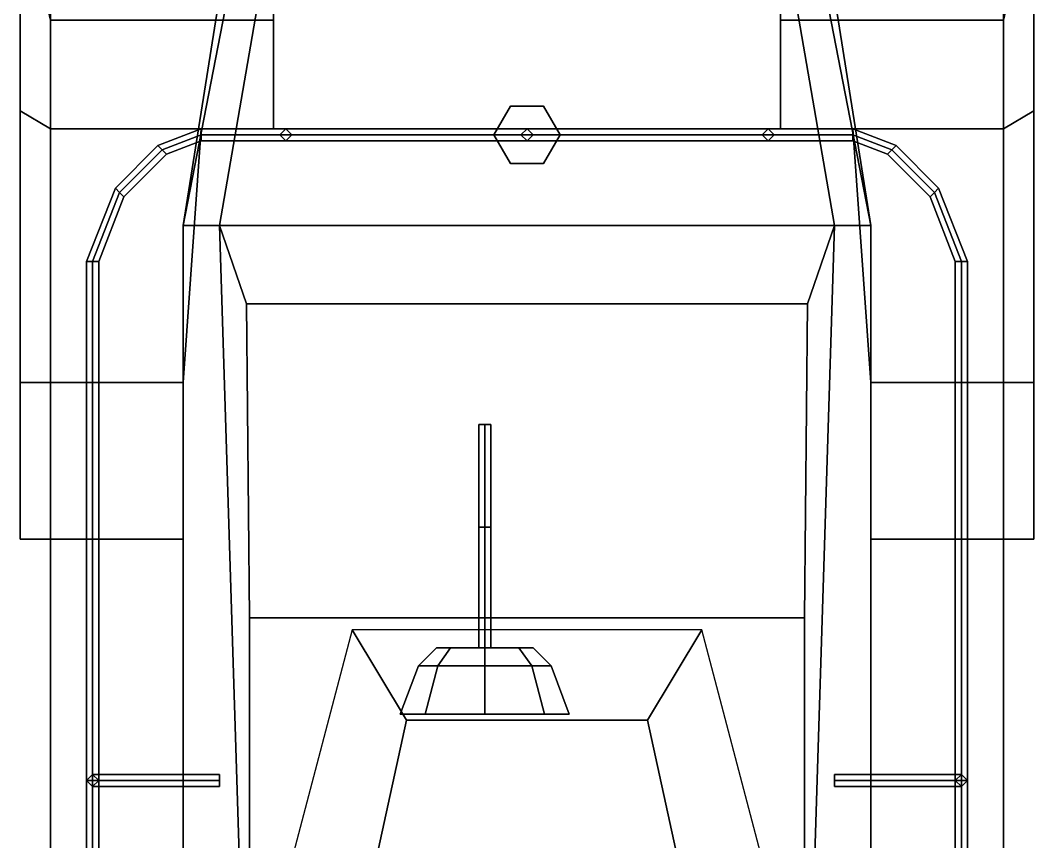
# Model space of a CAD drawing. Header units: millimetres. Extents: x -0.8 to 3, y -2.3 to 10.4.
# Drawn here: x -0.84 to 0.84, y -0.781 to 0.58 of the extents above; entities that cross this region are included whole.
import ezdxf

# ---------------------------------------------------------------- set-up
doc = ezdxf.new("R2010")
doc.units = ezdxf.units.MM
for name, color, linetype in [('gun', 1, 'Continuous'), ('mudguards', 6, 'Continuous'), ('turret', 2, 'Continuous')]:
    doc.layers.add(name, color=color, linetype=linetype)

msp = doc.modelspace()

# ---------------------------------------------------------------- linework, layer by layer
for points in [[(-0.33, 1.75, 0.35), (-0.57, 0.24, 0.35), (-0.57, 0.24, 0.92), (-0.3, 1.63, 0.92)], [(0.33, 1.75, 0.35), (0.57, 0.24, 0.35), (-0.57, 0.24, 0.35), (-0.33, 1.75, 0.35)], [(0.57, 0.24, 0.92), (0.57, 0.24, 0.35), (0.33, 1.75, 0.35), (0.3, 1.63, 0.92)], [(-0.3, 1.63, 0.92), (-0.57, 0.24, 0.92), (-0.51, 0.24, 1.27), (-0.28, 1.57, 1.19)], [(0.51, 0.24, 1.27), (0.57, 0.24, 0.92), (0.3, 1.63, 0.92), (0.28, 1.57, 1.19)], [(-0.28, 1.57, 1.19), (-0.51, 0.24, 1.27), (0.51, 0.24, 1.27), (0.28, 1.57, 1.19)], [(-0.0275, 0.4376, 1.25), (-0.055, 0.39, 1.26), (-0.055, 0.39, 1.4), (-0.0275, 0.4376, 1.4)], [(0.0275, 0.4376, 1.4), (-0.0275, 0.4376, 1.4), (-0.055, 0.39, 1.4), (0.055, 0.39, 1.4)], [(0.0275, 0.4376, 1.25), (-0.0275, 0.4376, 1.25), (-0.0275, 0.4376, 1.4), (0.0275, 0.4376, 1.4)], [(0.055, 0.39, 1.26), (0.0275, 0.4376, 1.25), (0.0275, 0.4376, 1.4), (0.055, 0.39, 1.4)], [(-0.54, 0.39, 1.55), (-0.54, 0.4, 1.54), (-0.6117, 0.3724, 1.54), (-0.6046, 0.3654, 1.55)], [(-0.54, 0.4, 1.54), (-0.54, 0.39, 1.53), (-0.6046, 0.3654, 1.53), (-0.6117, 0.3724, 1.54)], [(-0.54, 0.39, 1.53), (-0.54, 0.38, 1.54), (-0.5976, 0.3583, 1.54), (-0.6046, 0.3654, 1.53)], [(-0.54, 0.38, 1.54), (-0.54, 0.39, 1.55), (-0.6046, 0.3654, 1.55), (-0.5976, 0.3583, 1.54)], [(0.54, 0.39, 1.55), (0.54, 0.4, 1.54), (-0.54, 0.4, 1.54), (-0.54, 0.39, 1.55)], [(0.54, 0.4, 1.54), (0.54, 0.39, 1.53), (-0.54, 0.39, 1.53), (-0.54, 0.4, 1.54)], [(0.54, 0.39, 1.53), (0.54, 0.38, 1.54), (-0.54, 0.38, 1.54), (-0.54, 0.39, 1.53)], [(0.54, 0.38, 1.54), (0.54, 0.39, 1.55), (-0.54, 0.39, 1.55), (-0.54, 0.38, 1.54)], [(-0.4, 0.4, 1.26), (-0.41, 0.39, 1.26), (-0.41, 0.39, 1.53), (-0.4, 0.4, 1.54)], [(-0.41, 0.39, 1.26), (-0.4, 0.38, 1.26), (-0.4, 0.38, 1.54), (-0.41, 0.39, 1.53)], [(-0.39, 0.39, 1.26), (-0.4, 0.4, 1.26), (-0.4, 0.4, 1.54), (-0.39, 0.39, 1.53)], [(-0.4, 0.38, 1.26), (-0.39, 0.39, 1.26), (-0.39, 0.39, 1.53), (-0.4, 0.38, 1.54)], [(-0.055, 0.39, 1.26), (-0.0275, 0.3424, 1.26), (-0.0275, 0.3424, 1.4), (-0.055, 0.39, 1.4)], [(0.055, 0.39, 1.4), (-0.055, 0.39, 1.4), (-0.0275, 0.3424, 1.4), (0.0275, 0.3424, 1.4)], [(0, 0.4, 1.4), (-0.01, 0.39, 1.4), (-0.01, 0.39, 1.53), (0, 0.4, 1.54)], [(-0.01, 0.39, 1.4), (0, 0.38, 1.4), (0, 0.38, 1.54), (-0.01, 0.39, 1.53)], [(0.01, 0.39, 1.4), (0, 0.4, 1.4), (0, 0.4, 1.54), (0.01, 0.39, 1.53)], [(0, 0.38, 1.4), (0.01, 0.39, 1.4), (0.01, 0.39, 1.53), (0, 0.38, 1.54)], [(0.0275, 0.3424, 1.26), (0.055, 0.39, 1.26), (0.055, 0.39, 1.4), (0.0275, 0.3424, 1.4)], [(0.4, 0.4, 1.26), (0.39, 0.39, 1.26), (0.39, 0.39, 1.53), (0.4, 0.4, 1.54)], [(0.39, 0.39, 1.26), (0.4, 0.38, 1.26), (0.4, 0.38, 1.54), (0.39, 0.39, 1.53)], [(0.41, 0.39, 1.26), (0.4, 0.4, 1.26), (0.4, 0.4, 1.54), (0.41, 0.39, 1.53)], [(0.4, 0.38, 1.26), (0.41, 0.39, 1.26), (0.41, 0.39, 1.53), (0.4, 0.38, 1.54)], [(0.54, 0.39, 1.53), (0.54, 0.4, 1.54), (0.6117, 0.3724, 1.54), (0.6046, 0.3654, 1.53)], [(0.54, 0.4, 1.54), (0.54, 0.39, 1.55), (0.6046, 0.3654, 1.55), (0.6117, 0.3724, 1.54)], [(0.54, 0.39, 1.55), (0.54, 0.38, 1.54), (0.5976, 0.3583, 1.54), (0.6046, 0.3654, 1.55)], [(0.54, 0.38, 1.54), (0.54, 0.39, 1.53), (0.6046, 0.3654, 1.53), (0.5976, 0.3583, 1.54)], [(-0.6754, 0.2946, 1.53), (-0.6824, 0.3017, 1.54), (-0.6117, 0.3724, 1.54), (-0.6046, 0.3654, 1.53)], [(-0.6824, 0.3017, 1.54), (-0.6754, 0.2946, 1.55), (-0.6046, 0.3654, 1.55), (-0.6117, 0.3724, 1.54)], [(0.6754, 0.2946, 1.55), (0.6824, 0.3017, 1.54), (0.6117, 0.3724, 1.54), (0.6046, 0.3654, 1.55)], [(0.6824, 0.3017, 1.54), (0.6754, 0.2946, 1.53), (0.6046, 0.3654, 1.53), (0.6117, 0.3724, 1.54)], [(-0.6754, 0.2946, 1.55), (-0.6683, 0.2876, 1.54), (-0.5976, 0.3583, 1.54), (-0.6046, 0.3654, 1.55)], [(-0.6683, 0.2876, 1.54), (-0.6754, 0.2946, 1.53), (-0.6046, 0.3654, 1.53), (-0.5976, 0.3583, 1.54)], [(0.6754, 0.2946, 1.53), (0.6683, 0.2876, 1.54), (0.5976, 0.3583, 1.54), (0.6046, 0.3654, 1.53)], [(0.6683, 0.2876, 1.54), (0.6754, 0.2946, 1.55), (0.6046, 0.3654, 1.55), (0.5976, 0.3583, 1.54)], [(-0.0275, 0.3424, 1.26), (0.0275, 0.3424, 1.26), (0.0275, 0.3424, 1.4), (-0.0275, 0.3424, 1.4)], [(-0.72, 0.18, 1.53), (-0.73, 0.18, 1.54), (-0.6824, 0.3017, 1.54), (-0.6754, 0.2946, 1.53)], [(-0.73, 0.18, 1.54), (-0.72, 0.18, 1.55), (-0.6754, 0.2946, 1.55), (-0.6824, 0.3017, 1.54)], [(-0.72, 0.18, 1.55), (-0.71, 0.18, 1.54), (-0.6683, 0.2876, 1.54), (-0.6754, 0.2946, 1.55)], [(-0.71, 0.18, 1.54), (-0.72, 0.18, 1.53), (-0.6754, 0.2946, 1.53), (-0.6683, 0.2876, 1.54)], [(0.72, 0.18, 1.53), (0.71, 0.18, 1.54), (0.6683, 0.2876, 1.54), (0.6754, 0.2946, 1.53)], [(0.71, 0.18, 1.54), (0.72, 0.18, 1.55), (0.6754, 0.2946, 1.55), (0.6683, 0.2876, 1.54)], [(0.72, 0.18, 1.55), (0.73, 0.18, 1.54), (0.6824, 0.3017, 1.54), (0.6754, 0.2946, 1.55)], [(0.73, 0.18, 1.54), (0.72, 0.18, 1.53), (0.6754, 0.2946, 1.53), (0.6824, 0.3017, 1.54)], [(-0.57, 0.24, 0.35), (-0.57, -1.73, 0.35), (-0.57, -1.56, 0.92), (-0.57, 0.24, 0.92)], [(0.57, 0.24, 0.35), (0.57, -1.73, 0.35), (-0.57, -1.73, 0.35), (-0.57, 0.24, 0.35)], [(-0.57, 0.24, 0.92), (-0.57, -1.56, 0.92), (-0.46, -1.35, 1.58), (-0.51, 0.24, 1.27)], [(-0.51, 0.24, 1.27), (-0.46, -1.35, 1.58), (-0.46, -0.41, 1.58), (-0.465, 0.11, 1.55)], [(0.465, 0.11, 1.55), (0.51, 0.24, 1.27), (-0.51, 0.24, 1.27), (-0.465, 0.11, 1.55)], [(0.46, -1.35, 1.58), (0.57, -1.56, 0.92), (0.57, 0.24, 0.92), (0.51, 0.24, 1.27)], [(0.46, -0.41, 1.58), (0.46, -1.35, 1.58), (0.51, 0.24, 1.27), (0.465, 0.11, 1.55)], [(0.57, -1.56, 0.92), (0.57, -1.73, 0.35), (0.57, 0.24, 0.35), (0.57, 0.24, 0.92)], [(-0.72, -1.3, 1.53), (-0.73, -1.3, 1.54), (-0.73, 0.18, 1.54), (-0.72, 0.18, 1.53)], [(-0.73, -1.3, 1.54), (-0.72, -1.3, 1.55), (-0.72, 0.18, 1.55), (-0.73, 0.18, 1.54)], [(-0.72, -1.3, 1.55), (-0.71, -1.3, 1.54), (-0.71, 0.18, 1.54), (-0.72, 0.18, 1.55)], [(-0.71, -1.3, 1.54), (-0.72, -1.3, 1.53), (-0.72, 0.18, 1.53), (-0.71, 0.18, 1.54)], [(0.72, -1.3, 1.53), (0.71, -1.3, 1.54), (0.71, 0.18, 1.54), (0.72, 0.18, 1.53)], [(0.71, -1.3, 1.54), (0.72, -1.3, 1.55), (0.72, 0.18, 1.55), (0.71, 0.18, 1.54)], [(0.72, -1.3, 1.55), (0.73, -1.3, 1.54), (0.73, 0.18, 1.54), (0.72, 0.18, 1.55)], [(0.73, -1.3, 1.54), (0.72, -1.3, 1.53), (0.72, 0.18, 1.53), (0.73, 0.18, 1.54)], [(-0.465, 0.11, 1.55), (-0.46, -0.41, 1.58), (0.46, -0.41, 1.58), (0.465, 0.11, 1.55)], [(-0.57, -0.28, 0.35), (-0.57, -0.99, 0.35), (-0.79, -0.99, 0.35), (-0.79, -0.28, 0.35)], [(-0.79, -0.28, 0.6), (-0.79, -0.99, 0.6), (-0.57, -0.99, 0.6), (-0.57, -0.28, 0.6)], [(-0.57, -0.28, 0.6), (-0.57, -0.28, 0.35), (-0.79, -0.28, 0.35), (-0.79, -0.28, 0.6)], [(-0.79, -0.28, 0.35), (-0.79, -0.99, 0.35), (-0.79, -0.99, 0.6), (-0.79, -0.28, 0.6)], [(0.57, -0.28, 0.6), (0.57, -0.99, 0.6), (0.79, -0.99, 0.6), (0.79, -0.28, 0.6)], [(0.79, -0.28, 0.6), (0.79, -0.28, 0.35), (0.57, -0.28, 0.35), (0.57, -0.28, 0.6)], [(0.79, -0.28, 0.35), (0.79, -0.99, 0.35), (0.57, -0.99, 0.35), (0.57, -0.28, 0.35)], [(0.79, -0.99, 0.6), (0.79, -0.99, 0.35), (0.79, -0.28, 0.35), (0.79, -0.28, 0.6)], [(-0.46, -0.41, 1.58), (-0.46, -1.35, 1.58), (0.46, -1.35, 1.58), (0.46, -0.41, 1.58)], [(-0.51, -0.67, 1.26), (-0.51, -0.68, 1.25), (-0.73, -0.68, 1.54), (-0.72, -0.67, 1.53)], [(-0.51, -0.68, 1.27), (-0.51, -0.67, 1.26), (-0.72, -0.67, 1.53), (-0.71, -0.68, 1.54)], [(0.51, -0.68, 1.25), (0.51, -0.67, 1.26), (0.72, -0.67, 1.53), (0.73, -0.68, 1.54)], [(0.51, -0.67, 1.26), (0.51, -0.68, 1.27), (0.71, -0.68, 1.54), (0.72, -0.67, 1.53)], [(-0.51, -0.68, 1.25), (-0.51, -0.69, 1.26), (-0.72, -0.69, 1.53), (-0.73, -0.68, 1.54)], [(-0.51, -0.69, 1.26), (-0.51, -0.68, 1.27), (-0.71, -0.68, 1.54), (-0.72, -0.69, 1.53)], [(0.51, -0.68, 1.27), (0.51, -0.69, 1.26), (0.72, -0.69, 1.53), (0.71, -0.68, 1.54)], [(0.51, -0.69, 1.26), (0.51, -0.68, 1.25), (0.73, -0.68, 1.54), (0.72, -0.69, 1.53)]]:
    msp.add_3dface(points)
at = {"layer": 'gun'}
for points in [[(-0.07, -0.09, 1.8), (-0.08, -0.09, 1.79), (-0.08, -0.46, 1.79), (-0.07, -0.46, 1.8)], [(-0.08, -0.09, 1.79), (-0.07, -0.09, 1.78), (-0.07, -0.46, 1.78), (-0.08, -0.46, 1.79)], [(-0.06, -0.09, 1.79), (-0.07, -0.09, 1.78), (-0.08, -0.09, 1.79), (-0.07, -0.09, 1.8)], [(-0.06, -0.09, 1.79), (-0.07, -0.09, 1.8), (-0.07, -0.46, 1.8), (-0.06, -0.46, 1.79)], [(-0.07, -0.09, 1.78), (-0.06, -0.09, 1.79), (-0.06, -0.46, 1.79), (-0.07, -0.46, 1.78)], [(-0.07, -0.26, 1.77), (-0.08, -0.26, 1.76), (-0.08, -0.46, 1.76), (-0.07, -0.46, 1.77)], [(-0.08, -0.26, 1.76), (-0.07, -0.26, 1.75), (-0.07, -0.46, 1.75), (-0.08, -0.46, 1.76)], [(-0.06, -0.26, 1.76), (-0.07, -0.26, 1.75), (-0.08, -0.26, 1.76), (-0.07, -0.26, 1.77)], [(-0.06, -0.26, 1.76), (-0.07, -0.26, 1.77), (-0.07, -0.46, 1.77), (-0.06, -0.46, 1.76)], [(-0.07, -0.26, 1.75), (-0.06, -0.26, 1.76), (-0.06, -0.46, 1.76), (-0.07, -0.46, 1.75)], [(-0.08, -0.27, 1.79), (-0.08, -0.29, 1.79), (-0.08, -0.29, 1.76), (-0.08, -0.27, 1.76)], [(-0.08, -0.27, 1.76), (-0.08, -0.29, 1.76), (-0.08, -0.29, 1.79), (-0.08, -0.27, 1.79)], [(-0.06, -0.27, 1.76), (-0.06, -0.29, 1.76), (-0.06, -0.29, 1.79), (-0.06, -0.27, 1.79)], [(-0.06, -0.27, 1.79), (-0.06, -0.29, 1.79), (-0.06, -0.29, 1.76), (-0.06, -0.27, 1.76)], [(-0.08, -0.33, 1.76), (-0.08, -0.35, 1.76), (-0.08, -0.35, 1.79), (-0.08, -0.33, 1.79)], [(-0.08, -0.33, 1.79), (-0.08, -0.35, 1.79), (-0.08, -0.35, 1.76), (-0.08, -0.33, 1.76)], [(-0.06, -0.33, 1.79), (-0.06, -0.35, 1.79), (-0.06, -0.35, 1.76), (-0.06, -0.33, 1.76)], [(-0.06, -0.33, 1.76), (-0.06, -0.35, 1.76), (-0.06, -0.35, 1.79), (-0.06, -0.33, 1.79)], [(-0.18, -0.49, 1.79), (-0.1478, -0.49, 1.8678), (-0.1266, -0.46, 1.8466), (-0.15, -0.46, 1.79)], [(-0.1478, -0.49, 1.7122), (-0.18, -0.49, 1.79), (-0.15, -0.46, 1.79), (-0.1266, -0.46, 1.7334)], [(-0.1266, -0.46, 1.8466), (-0.07, -0.46, 1.87), (-0.0134, -0.46, 1.8466), (-0.15, -0.46, 1.79)], [(-0.15, -0.46, 1.79), (-0.0134, -0.46, 1.8466), (0.01, -0.46, 1.79), (-0.1266, -0.46, 1.7334)], [(-0.1478, -0.49, 1.8678), (-0.07, -0.49, 1.9), (-0.07, -0.46, 1.87), (-0.1266, -0.46, 1.8466)], [(-0.07, -0.49, 1.68), (-0.1478, -0.49, 1.7122), (-0.1266, -0.46, 1.7334), (-0.07, -0.46, 1.71)], [(-0.1266, -0.46, 1.7334), (0.01, -0.46, 1.79), (-0.0134, -0.46, 1.7334), (-0.07, -0.46, 1.71)], [(-0.07, -0.49, 1.9), (0.0078, -0.49, 1.8678), (-0.0134, -0.46, 1.8466), (-0.07, -0.46, 1.87)], [(0.0078, -0.49, 1.7122), (-0.07, -0.49, 1.68), (-0.07, -0.46, 1.71), (-0.0134, -0.46, 1.7334)], [(0.0078, -0.49, 1.8678), (0.04, -0.49, 1.79), (0.01, -0.46, 1.79), (-0.0134, -0.46, 1.8466)], [(0.04, -0.49, 1.79), (0.0078, -0.49, 1.7122), (-0.0134, -0.46, 1.7334), (0.01, -0.46, 1.79)], [(-0.21, -0.57, 1.79), (-0.169, -0.57, 1.889), (-0.1478, -0.49, 1.8678), (-0.18, -0.49, 1.79)], [(-0.169, -0.57, 1.691), (-0.21, -0.57, 1.79), (-0.18, -0.49, 1.79), (-0.1478, -0.49, 1.7122)], [(-0.169, -0.57, 1.889), (-0.07, -0.57, 1.93), (-0.07, -0.49, 1.9), (-0.1478, -0.49, 1.8678)], [(-0.07, -0.57, 1.65), (-0.169, -0.57, 1.691), (-0.1478, -0.49, 1.7122), (-0.07, -0.49, 1.68)], [(-0.07, -0.57, 1.93), (0.029, -0.57, 1.889), (0.0078, -0.49, 1.8678), (-0.07, -0.49, 1.9)], [(0.029, -0.57, 1.691), (-0.07, -0.57, 1.65), (-0.07, -0.49, 1.68), (0.0078, -0.49, 1.7122)], [(0.029, -0.57, 1.889), (0.07, -0.57, 1.79), (0.04, -0.49, 1.79), (0.0078, -0.49, 1.8678)], [(0.07, -0.57, 1.79), (0.029, -0.57, 1.691), (0.0078, -0.49, 1.7122), (0.04, -0.49, 1.79)]]:
    msp.add_3dface(points, dxfattribs=at)
at = {"layer": 'mudguards'}
for points in [[(-0.79, 0.7, 0.54), (-0.79, 0.58, 0.49), (-0.84, 0.8, 0.33), (-0.84, 0.92, 0.34)], [(-0.84, 0.92, 0.34), (-0.84, 0.8, 0.33), (-0.79, 0.58, 0.49), (-0.79, 0.7, 0.54)], [(0.84, 0.92, 0.34), (0.84, 0.8, 0.33), (0.79, 0.58, 0.49), (0.79, 0.7, 0.54)], [(0.79, 0.7, 0.54), (0.79, 0.58, 0.49), (0.84, 0.8, 0.33), (0.84, 0.92, 0.34)], [(-0.84, 0.8, 0.33), (-0.84, 0.43, 0.33), (-0.79, 0.4, 0.43), (-0.79, 0.58, 0.49)], [(-0.79, 0.58, 0.49), (-0.79, 0.4, 0.43), (-0.84, 0.43, 0.33), (-0.84, 0.8, 0.33)], [(0.79, 0.58, 0.49), (0.79, 0.4, 0.43), (0.84, 0.43, 0.33), (0.84, 0.8, 0.33)], [(0.84, 0.8, 0.33), (0.84, 0.43, 0.33), (0.79, 0.4, 0.43), (0.79, 0.58, 0.49)], [(-0.79, 0.7, 0.54), (-0.79, 0.58, 0.49), (-0.42, 0.58, 0.49), (-0.42, 0.7, 0.54)], [(-0.42, 0.7, 0.54), (-0.42, 0.58, 0.49), (-0.79, 0.58, 0.49), (-0.79, 0.7, 0.54)], [(0.42, 0.7, 0.54), (0.42, 0.58, 0.49), (0.79, 0.58, 0.49), (0.79, 0.7, 0.54)], [(0.79, 0.7, 0.54), (0.79, 0.58, 0.49), (0.42, 0.58, 0.49), (0.42, 0.7, 0.54)], [(-0.42, 0.58, 0.49), (-0.42, 0.4, 0.43), (-0.79, 0.4, 0.43), (-0.79, 0.58, 0.49)], [(-0.79, 0.58, 0.49), (-0.79, 0.4, 0.43), (-0.42, 0.4, 0.43), (-0.42, 0.58, 0.49)], [(0.79, 0.58, 0.49), (0.79, 0.4, 0.43), (0.42, 0.4, 0.43), (0.42, 0.58, 0.49)], [(0.42, 0.58, 0.49), (0.42, 0.4, 0.43), (0.79, 0.4, 0.43), (0.79, 0.58, 0.49)], [(-0.79, 0.4, 0.43), (-0.79, -0.02, 0.39), (-0.84, -0.02, 0.33), (-0.84, 0.43, 0.33)], [(-0.84, 0.43, 0.33), (-0.84, -0.02, 0.33), (-0.79, -0.02, 0.39), (-0.79, 0.4, 0.43)], [(0.84, 0.43, 0.33), (0.84, -0.02, 0.33), (0.79, -0.02, 0.39), (0.79, 0.4, 0.43)], [(0.79, 0.4, 0.43), (0.79, -0.02, 0.39), (0.84, -0.02, 0.33), (0.84, 0.43, 0.33)], [(-0.54, 0.4, 0.43), (-0.57, -0.02, 0.39), (-0.79, -0.02, 0.39), (-0.79, 0.4, 0.43)], [(-0.79, 0.4, 0.43), (-0.79, -0.02, 0.39), (-0.57, -0.02, 0.39), (-0.54, 0.4, 0.43)], [(0.54, 0.4, 0.43), (0.57, -0.02, 0.39), (0.79, -0.02, 0.39), (0.79, 0.4, 0.43)], [(0.79, 0.4, 0.43), (0.79, -0.02, 0.39), (0.57, -0.02, 0.39), (0.54, 0.4, 0.43)], [(-0.84, -0.02, 0.33), (-0.84, -0.28, 0.33), (-0.79, -0.28, 0.39), (-0.79, -0.02, 0.39)], [(-0.79, -0.02, 0.39), (-0.79, -0.28, 0.39), (-0.84, -0.28, 0.33), (-0.84, -0.02, 0.33)], [(-0.79, -0.02, 0.39), (-0.79, -0.28, 0.39), (-0.57, -0.28, 0.39), (-0.57, -0.02, 0.39)], [(-0.57, -0.02, 0.39), (-0.57, -0.28, 0.39), (-0.79, -0.28, 0.39), (-0.79, -0.02, 0.39)], [(0.79, -0.02, 0.39), (0.79, -0.28, 0.39), (0.57, -0.28, 0.39), (0.57, -0.02, 0.39)], [(0.57, -0.02, 0.39), (0.57, -0.28, 0.39), (0.79, -0.28, 0.39), (0.79, -0.02, 0.39)], [(0.79, -0.02, 0.39), (0.79, -0.28, 0.39), (0.84, -0.28, 0.33), (0.84, -0.02, 0.33)], [(0.84, -0.02, 0.33), (0.84, -0.28, 0.33), (0.79, -0.28, 0.39), (0.79, -0.02, 0.39)]]:
    msp.add_3dface(points, dxfattribs=at)
at = {"layer": 'turret'}
for points in [[(-0.29, -0.43, 1.58), (-0.39, -0.81, 1.58), (-0.25, -0.81, 2.03), (-0.2, -0.58, 1.98)], [(0.2, -0.58, 1.98), (0.29, -0.43, 1.58), (-0.29, -0.43, 1.58), (-0.2, -0.58, 1.98)], [(0.25, -0.81, 2.03), (0.39, -0.81, 1.58), (0.29, -0.43, 1.58), (0.2, -0.58, 1.98)], [(-0.2, -0.58, 1.98), (-0.25, -0.81, 2.03), (0.25, -0.81, 2.03), (0.2, -0.58, 1.98)]]:
    msp.add_3dface(points, dxfattribs=at)

doc.saveas('drawing.dxf')
